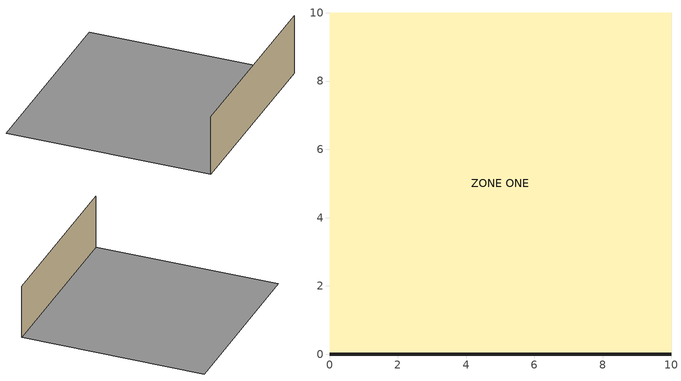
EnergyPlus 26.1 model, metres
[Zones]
ZONE ONE
 floor ground (FLOOR): 0,0 0,10 10,10 10,0 z0
 wall outside (WALL): 10,0 0,0 z0:3
[Building]
ResidentialOk: 0, Suburbs, 0.04, 0.4, FullInteriorAndExterior, 25, 6
[Site:Location]
Test: 39.74, -105.18, -7, 1829
[Zone]
ZONE ONE; ZONE TWO: 0, 0, 0, 0, 1, 1, autocalculate, autocalculate
